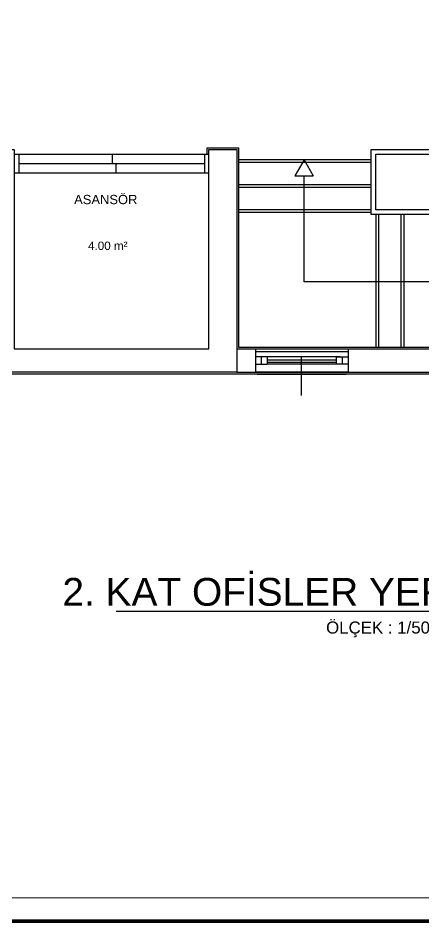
# Model space of a CAD drawing. Header units: centimetres. Extents: x -3952 to 26292, y -15092 to -10712.
# Drawn here: x 12882 to 13319, y -15052 to -14076 of the extents above; entities that cross this region are included whole.
import ezdxf
from ezdxf.enums import TextEntityAlignment as Align

# ---------------------------------------------------------------- set-up
doc = ezdxf.new("R2010")
doc.units = ezdxf.units.CM
for name, color, linetype in [('MIMARI', 8, 'CONTINUOUS'), ('MIMARI-KOLON', 8, 'CONTINUOUS'), ('MIMARI-YAZI', 8, 'CONTINUOUS'), ('MTY-KAT-ADI', 1, 'CONTINUOUS'), ('MTY-PAFTA', 7, 'CONTINUOUS')]:
    doc.layers.add(name, color=color, linetype=linetype)
doc.layers.add('ROTAS-PAFTA-SINIRI', color=8, linetype='Continuous', plot=False)
doc.styles.add('ROTAS', font='arial.ttf')

# ---------------------------------------------------------------- blocks, each defined once
blk = doc.blocks.new('ROTAS_PAFTA')
blk.add_lwpolyline([(0, 0), (1, 0), (1, 1), (0, 1)], close=True)

msp = doc.modelspace()

# ---------------------------------------------------------------- linework, layer by layer
at = {"layer": 'MIMARI'}
for p, q in [((12878.39, -14223.05), (12883.39, -14223.05)), ((12883.39, -14223.05), (13088.39, -14223.05)), ((12883.39, -14223.05), (12883.39, -14243.05)), ((12983.89, -14223.05), (12983.89, -14233.05)), ((13083.39, -14223.05), (13083.39, -14243.05)), ((12883.39, -14233.05), (13083.39, -14233.05)), ((12987.89, -14233.05), (12987.89, -14243.05)), ((13263.39, -14229.05), (13120.39, -14229.05)), ((13263.39, -14232.05), (13120.39, -14232.05)), ((13190.89, -14229.05), (13181.09, -14246.53)), ((13190.89, -14229.05), (13200.7, -14246.53)), ((12878.39, -14243.05), (13083.39, -14243.05)), ((13083.39, -14243.05), (13088.39, -14243.05)), ((13181.09, -14246.53), (13200.7, -14246.53)), ((13190.89, -14360.55), (13190.89, -14246.53)), ((13263.39, -14256.05), (13120.39, -14256.05)), ((13263.39, -14259.05), (13120.39, -14259.05)), ((13263.39, -14283.05), (13120.39, -14283.05)), ((13263.39, -14286.05), (13120.39, -14286.05)), ((13268.39, -14288.05), (13268.39, -14431.05)), ((13271.39, -14288.05), (13271.39, -14431.05)), ((13295.39, -14288.05), (13295.39, -14431.05)), ((13298.39, -14288.05), (13298.39, -14431.05)), ((13669.89, -14360.55), (13190.89, -14360.55)), ((13118.39, -14433.05), (13742.39, -14433.05)), ((13138.39, -14433.05), (13138.39, -14458.05)), ((13138.39, -14433.05), (13238.39, -14433.05)), ((13238.25, -14436.24), (13138.39, -14436.24)), ((13238.39, -14433.05), (13238.39, -14458.05)), ((13144.79, -14441.59), (13144.79, -14449.51)), ((13151.26, -14441.59), (13151.26, -14449.51)), ((13229.72, -14441.59), (13151.26, -14441.59)), ((13225.53, -14445.06), (13151.26, -14445.06)), ((13151.26, -14447.28), (13225.53, -14447.29)), ((13225.53, -14449.52), (13151.26, -14449.51)), ((13188.31, -14483.36), (13188.31, -14442.19)), ((13225.52, -14441.59), (13225.53, -14449.51)), ((13232, -14441.59), (13232, -14449.51)), ((13118.39, -14458.05), (13765.46, -14458.05)), ((13238.39, -14458.05), (13138.39, -14458.05)), ((13140.39, -14460.12), (13236.22, -14460.12))]:
    msp.add_line(p, q, dxfattribs=at)
for points in [[(13086.39, -14223.05), (13086.39, -14216.05), (13120.39, -14216.05), (13120.39, -14431.05), (13650.48, -14431.05), (13740.39, -14368.12), (13740.39, -14213.05)], [(13263.39, -14218.05), (13597.39, -14218.05), (13597.39, -14288.05), (13263.39, -14288.05), (13263.39, -14218.05)], [(13268.39, -14223.05), (13592.39, -14223.05), (13592.39, -14283.05), (13268.39, -14283.05), (13268.39, -14223.05)], [(13151.26, -14441.59), (13138.39, -14441.6), (13138.39, -14449.51), (13151.26, -14449.51)], [(13225.52, -14441.59), (13238.39, -14441.6), (13238.39, -14449.51), (13225.53, -14449.51)], [(12841.39, -14454.33), (12841.39, -14460.05), (13784.39, -14460.05), (13784.39, -14454.33)]]:
    msp.add_lwpolyline(points, dxfattribs=at)
at = {"layer": 'MIMARI-KOLON'}
msp.add_lwpolyline([(12848.39, -14218.05), (12878.39, -14218.05), (12878.39, -14433.05), (13088.39, -14433.05), (13088.39, -14218.05), (13118.39, -14218.05), (13118.39, -14458.05), (12848.39, -14458.05), (12848.39, -14218.05)], dxfattribs=at)
at = {"layer": 'MTY-KAT-ADI'}
msp.add_line((12988.4, -14716), (13661.6, -14716), dxfattribs=at)
at = {"layer": 'MTY-PAFTA'}
for points, const_width in [([(11400, -15050), (15200, -15050), (15200, -13100), (11400, -13100)], 4), ([(11425, -15025), (15175, -15025), (15175, -13125), (11425, -13125)], 1)]:
    msp.add_lwpolyline(points, close=True, dxfattribs=dict(at, const_width=const_width))

# ---------------------------------------------------------------- block references
at = {"layer": 'ROTAS-PAFTA-SINIRI', "xscale": 3800, "yscale": 1950}
msp.add_blockref('ROTAS_PAFTA', (11400, -15050), dxfattribs=at)

# ---------------------------------------------------------------- texts
at = {"layer": 'MIMARI-YAZI', "style": 'ROTAS'}
for s, height, p in [('ASANSÖR', 10, (12942.9, -14276.94)), ('4.00 m²', 9, (12957.92, -14326.32))]:
    msp.add_text(s, height=height, dxfattribs=at).set_placement(p)
at = {"layer": 'MTY-KAT-ADI', "style": 'ROTAS'}
for s, height, p in [('2. KAT OFİSLER YERDEN ISITMA PLANI', 30, (13325, -14710)), ('ÖLÇEK : 1/50   KOT: +8,20', 13, (13325, -14740))]:
    msp.add_text(s, height=height, dxfattribs=at).set_placement(p, align=Align.CENTER)

doc.saveas('drawing.dxf')
